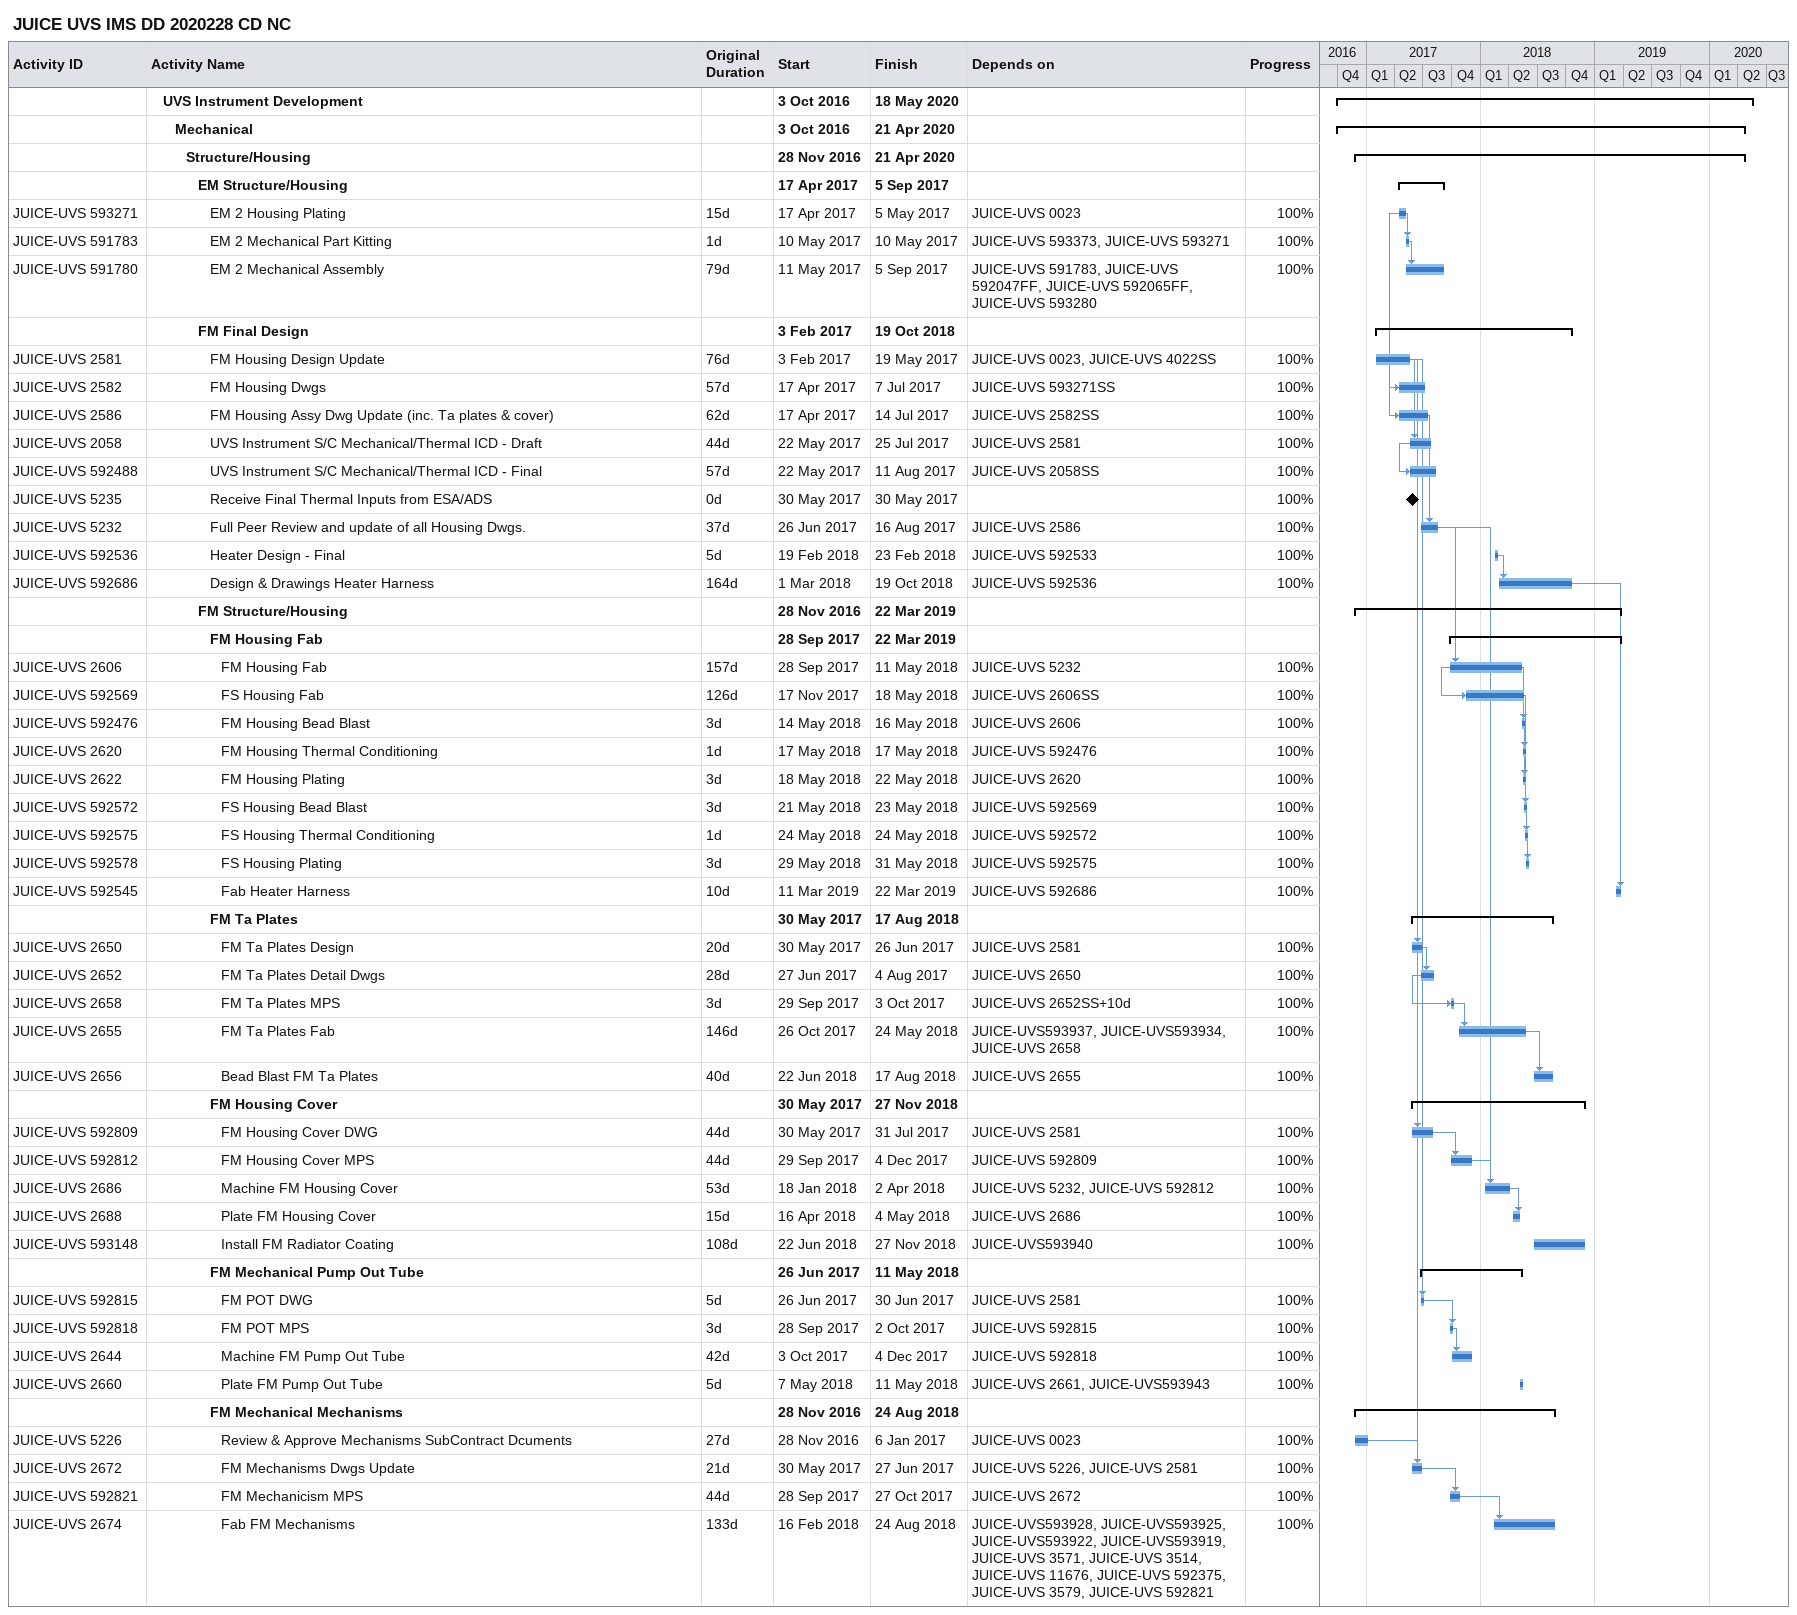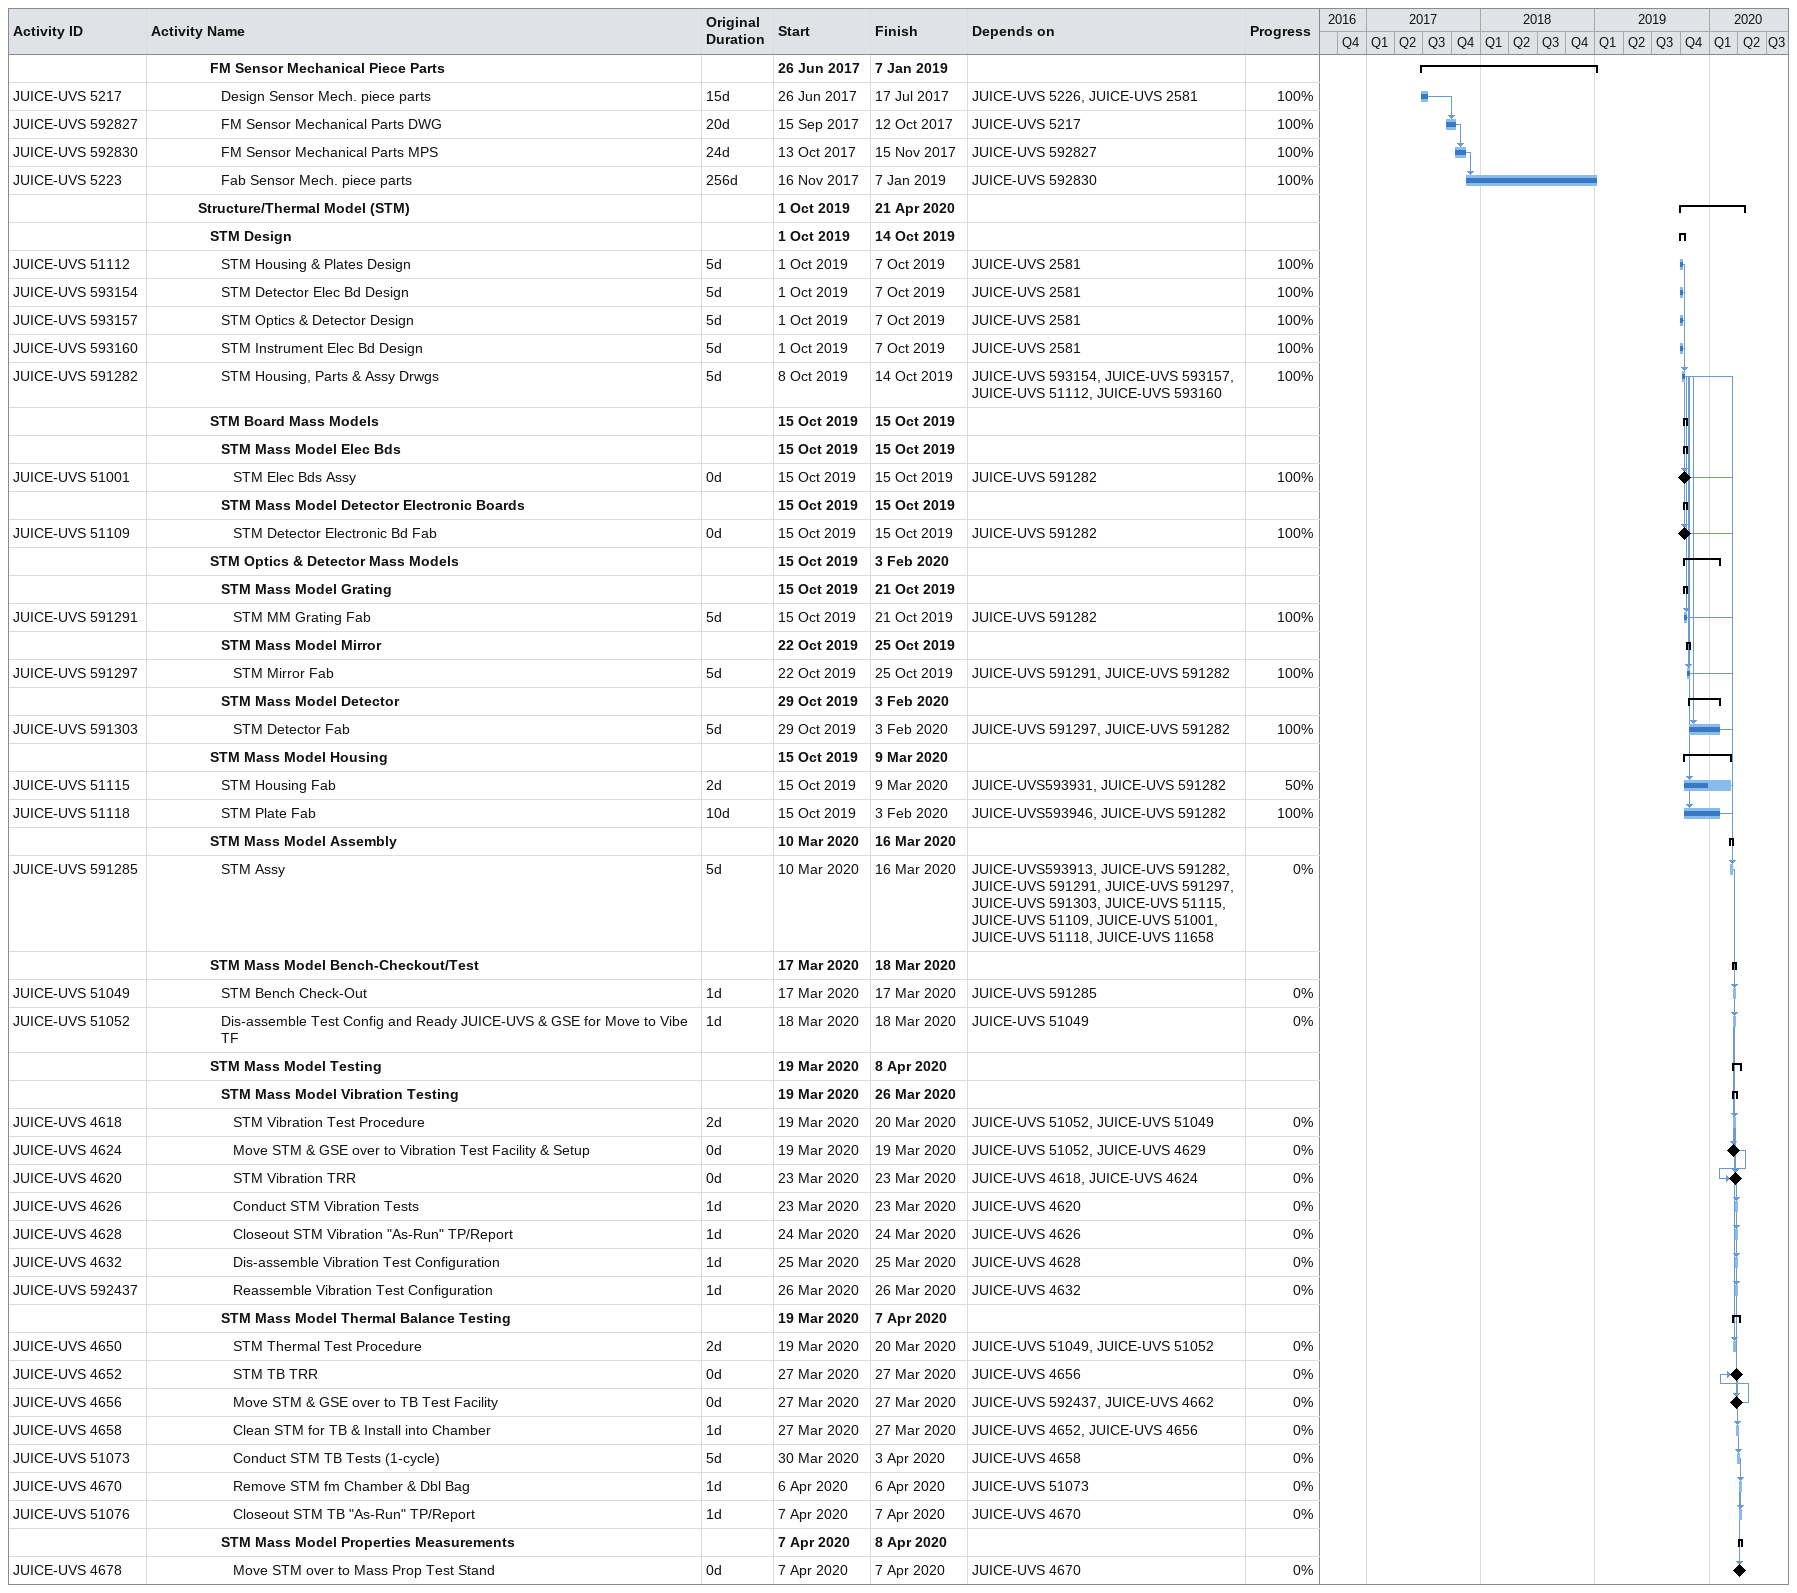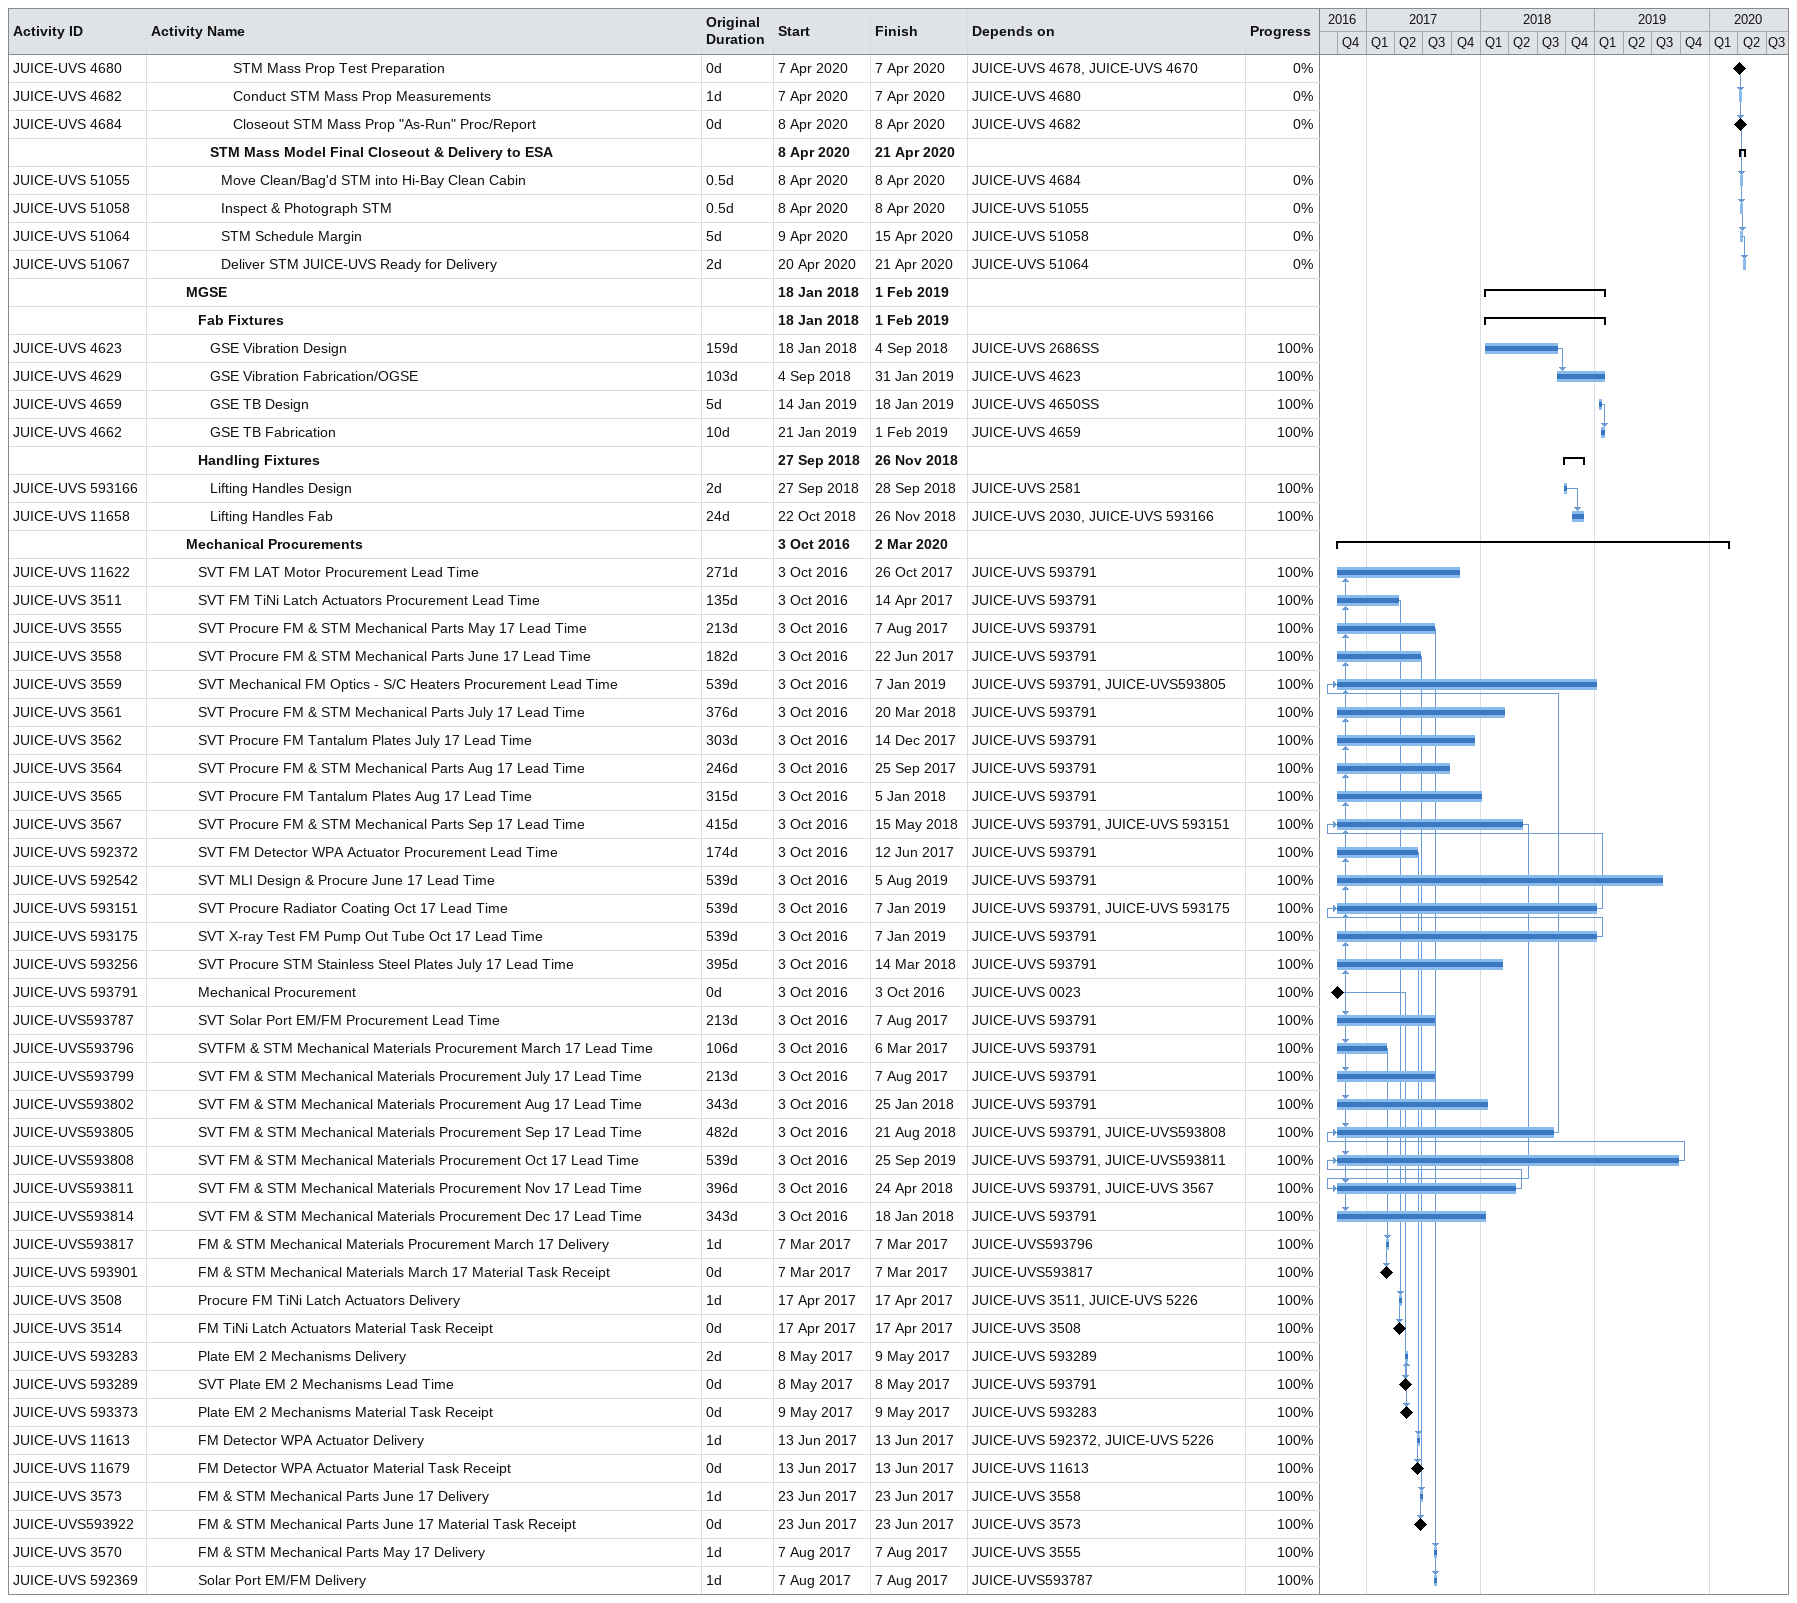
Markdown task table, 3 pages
JUICE UVS IMS DD 2020228 CD NC

| ID | Level | Task | Original duration | Start | Finish | Predecessors | % complete |
|---|---|---|---|---|---|---|---|
|  | 2 | **UVS Instrument Development** |  | 2016-10-03 | 2020-05-18 |  |  |
|  | 3 | **Mechanical** |  | 2016-10-03 | 2020-04-21 |  |  |
|  | 4 | **Structure/Housing** |  | 2016-11-28 | 2020-04-21 |  |  |
|  | 5 | **EM Structure/Housing** |  | 2017-04-17 | 2017-09-05 |  |  |
| JUICE-UVS 593271 | 6 | EM 2 Housing Plating | 15d | 2017-04-17 | 2017-05-05 | JUICE-UVS 0023 | 100 |
| JUICE-UVS 591783 | 6 | EM 2 Mechanical Part Kitting | 1d | 2017-05-10 | 2017-05-10 | JUICE-UVS 593373, JUICE-UVS 593271 | 100 |
| JUICE-UVS 591780 | 6 | EM 2 Mechanical Assembly | 79d | 2017-05-11 | 2017-09-05 | JUICE-UVS 591783, JUICE-UVS 592047FF, JUICE-UVS 592065FF, JUICE-UVS 593280 | 100 |
|  | 5 | **FM Final Design** |  | 2017-02-03 | 2018-10-19 |  |  |
| JUICE-UVS 2581 | 6 | FM Housing Design Update | 76d | 2017-02-03 | 2017-05-19 | JUICE-UVS 0023, JUICE-UVS 4022SS | 100 |
| JUICE-UVS 2582 | 6 | FM Housing Dwgs | 57d | 2017-04-17 | 2017-07-07 | JUICE-UVS 593271SS | 100 |
| JUICE-UVS 2586 | 6 | FM Housing Assy Dwg Update (inc. Ta plates & cover) | 62d | 2017-04-17 | 2017-07-14 | JUICE-UVS 2582SS | 100 |
| JUICE-UVS 2058 | 6 | UVS Instrument S/C Mechanical/Thermal ICD - Draft | 44d | 2017-05-22 | 2017-07-25 | JUICE-UVS 2581 | 100 |
| JUICE-UVS 592488 | 6 | UVS Instrument S/C Mechanical/Thermal ICD - Final | 57d | 2017-05-22 | 2017-08-11 | JUICE-UVS 2058SS | 100 |
| JUICE-UVS 5235 | 6 | Receive Final Thermal Inputs from ESA/ADS | 0d | 2017-05-30 | 2017-05-30 |  | 100 |
| JUICE-UVS 5232 | 6 | Full Peer Review and update of all Housing Dwgs. | 37d | 2017-06-26 | 2017-08-16 | JUICE-UVS 2586 | 100 |
| JUICE-UVS 592536 | 6 | Heater Design - Final | 5d | 2018-02-19 | 2018-02-23 | JUICE-UVS 592533 | 100 |
| JUICE-UVS 592686 | 6 | Design & Drawings Heater Harness | 164d | 2018-03-01 | 2018-10-19 | JUICE-UVS 592536 | 100 |
|  | 5 | **FM Structure/Housing** |  | 2016-11-28 | 2019-03-22 |  |  |
|  | 6 | **FM Housing Fab** |  | 2017-09-28 | 2019-03-22 |  |  |
| JUICE-UVS 2606 | 7 | FM Housing Fab | 157d | 2017-09-28 | 2018-05-11 | JUICE-UVS 5232 | 100 |
| JUICE-UVS 592569 | 7 | FS Housing Fab | 126d | 2017-11-17 | 2018-05-18 | JUICE-UVS 2606SS | 100 |
| JUICE-UVS 592476 | 7 | FM Housing Bead Blast | 3d | 2018-05-14 | 2018-05-16 | JUICE-UVS 2606 | 100 |
| JUICE-UVS 2620 | 7 | FM Housing Thermal Conditioning | 1d | 2018-05-17 | 2018-05-17 | JUICE-UVS 592476 | 100 |
| JUICE-UVS 2622 | 7 | FM Housing Plating | 3d | 2018-05-18 | 2018-05-22 | JUICE-UVS 2620 | 100 |
| JUICE-UVS 592572 | 7 | FS Housing Bead Blast | 3d | 2018-05-21 | 2018-05-23 | JUICE-UVS 592569 | 100 |
| JUICE-UVS 592575 | 7 | FS Housing Thermal Conditioning | 1d | 2018-05-24 | 2018-05-24 | JUICE-UVS 592572 | 100 |
| JUICE-UVS 592578 | 7 | FS Housing Plating | 3d | 2018-05-29 | 2018-05-31 | JUICE-UVS 592575 | 100 |
| JUICE-UVS 592545 | 7 | Fab Heater Harness | 10d | 2019-03-11 | 2019-03-22 | JUICE-UVS 592686 | 100 |
|  | 6 | **FM Ta Plates** |  | 2017-05-30 | 2018-08-17 |  |  |
| JUICE-UVS 2650 | 7 | FM Ta Plates Design | 20d | 2017-05-30 | 2017-06-26 | JUICE-UVS 2581 | 100 |
| JUICE-UVS 2652 | 7 | FM Ta Plates Detail Dwgs | 28d | 2017-06-27 | 2017-08-04 | JUICE-UVS 2650 | 100 |
| JUICE-UVS 2658 | 7 | FM Ta Plates MPS | 3d | 2017-09-29 | 2017-10-03 | JUICE-UVS 2652SS+10d | 100 |
| JUICE-UVS 2655 | 7 | FM Ta Plates Fab | 146d | 2017-10-26 | 2018-05-24 | JUICE-UVS593937, JUICE-UVS593934, JUICE-UVS 2658 | 100 |
| JUICE-UVS 2656 | 7 | Bead Blast FM Ta Plates | 40d | 2018-06-22 | 2018-08-17 | JUICE-UVS 2655 | 100 |
|  | 6 | **FM Housing Cover** |  | 2017-05-30 | 2018-11-27 |  |  |
| JUICE-UVS 592809 | 7 | FM Housing Cover DWG | 44d | 2017-05-30 | 2017-07-31 | JUICE-UVS 2581 | 100 |
| JUICE-UVS 592812 | 7 | FM Housing Cover MPS | 44d | 2017-09-29 | 2017-12-04 | JUICE-UVS 592809 | 100 |
| JUICE-UVS 2686 | 7 | Machine FM Housing Cover | 53d | 2018-01-18 | 2018-04-02 | JUICE-UVS 5232, JUICE-UVS 592812 | 100 |
| JUICE-UVS 2688 | 7 | Plate FM Housing Cover | 15d | 2018-04-16 | 2018-05-04 | JUICE-UVS 2686 | 100 |
| JUICE-UVS 593148 | 7 | Install FM Radiator Coating | 108d | 2018-06-22 | 2018-11-27 | JUICE-UVS593940 | 100 |
|  | 6 | **FM Mechanical Pump Out Tube** |  | 2017-06-26 | 2018-05-11 |  |  |
| JUICE-UVS 592815 | 7 | FM POT DWG | 5d | 2017-06-26 | 2017-06-30 | JUICE-UVS 2581 | 100 |
| JUICE-UVS 592818 | 7 | FM POT MPS | 3d | 2017-09-28 | 2017-10-02 | JUICE-UVS 592815 | 100 |
| JUICE-UVS 2644 | 7 | Machine FM Pump Out Tube | 42d | 2017-10-03 | 2017-12-04 | JUICE-UVS 592818 | 100 |
| JUICE-UVS 2660 | 7 | Plate FM Pump Out Tube | 5d | 2018-05-07 | 2018-05-11 | JUICE-UVS 2661, JUICE-UVS593943 | 100 |
|  | 6 | **FM Mechanical Mechanisms** |  | 2016-11-28 | 2018-08-24 |  |  |
| JUICE-UVS 5226 | 7 | Review & Approve Mechanisms SubContract Dcuments | 27d | 2016-11-28 | 2017-01-06 | JUICE-UVS 0023 | 100 |
| JUICE-UVS 2672 | 7 | FM Mechanisms Dwgs Update | 21d | 2017-05-30 | 2017-06-27 | JUICE-UVS 5226, JUICE-UVS 2581 | 100 |
| JUICE-UVS 592821 | 7 | FM Mechanicism MPS | 44d | 2017-09-28 | 2017-10-27 | JUICE-UVS 2672 | 100 |
| JUICE-UVS 2674 | 7 | Fab FM Mechanisms | 133d | 2018-02-16 | 2018-08-24 | JUICE-UVS593928, JUICE-UVS593925, JUICE-UVS593922, JUICE-UVS593919, JUICE-UVS 3571, JUICE-UVS 3514, JUICE-UVS 11676, JUICE-UVS 592375, JUICE-UVS 3579, JUICE-UVS 592821 | 100 |
|  | 6 | **FM Sensor Mechanical Piece Parts** |  | 2017-06-26 | 2019-01-07 |  |  |
| JUICE-UVS 5217 | 7 | Design Sensor Mech. piece parts | 15d | 2017-06-26 | 2017-07-17 | JUICE-UVS 5226, JUICE-UVS 2581 | 100 |
| JUICE-UVS 592827 | 7 | FM Sensor Mechanical Parts DWG | 20d | 2017-09-15 | 2017-10-12 | JUICE-UVS 5217 | 100 |
| JUICE-UVS 592830 | 7 | FM Sensor Mechanical Parts MPS | 24d | 2017-10-13 | 2017-11-15 | JUICE-UVS 592827 | 100 |
| JUICE-UVS 5223 | 7 | Fab Sensor Mech. piece parts | 256d | 2017-11-16 | 2019-01-07 | JUICE-UVS 592830 | 100 |
|  | 5 | **Structure/Thermal Model (STM)** |  | 2019-10-01 | 2020-04-21 |  |  |
|  | 6 | **STM Design** |  | 2019-10-01 | 2019-10-14 |  |  |
| JUICE-UVS 51112 | 7 | STM Housing & Plates Design | 5d | 2019-10-01 | 2019-10-07 | JUICE-UVS 2581 | 100 |
| JUICE-UVS 593154 | 7 | STM Detector Elec Bd Design | 5d | 2019-10-01 | 2019-10-07 | JUICE-UVS 2581 | 100 |
| JUICE-UVS 593157 | 7 | STM Optics & Detector Design | 5d | 2019-10-01 | 2019-10-07 | JUICE-UVS 2581 | 100 |
| JUICE-UVS 593160 | 7 | STM Instrument Elec Bd Design | 5d | 2019-10-01 | 2019-10-07 | JUICE-UVS 2581 | 100 |
| JUICE-UVS 591282 | 7 | STM Housing, Parts & Assy Drwgs | 5d | 2019-10-08 | 2019-10-14 | JUICE-UVS 593154, JUICE-UVS 593157, JUICE-UVS 51112, JUICE-UVS 593160 | 100 |
|  | 6 | **STM Board Mass Models** |  | 2019-10-15 | 2019-10-15 |  |  |
|  | 7 | **STM Mass Model Elec Bds** |  | 2019-10-15 | 2019-10-15 |  |  |
| JUICE-UVS 51001 | 8 | STM Elec Bds Assy | 0d | 2019-10-15 | 2019-10-15 | JUICE-UVS 591282 | 100 |
|  | 7 | **STM Mass Model Detector Electronic Boards** |  | 2019-10-15 | 2019-10-15 |  |  |
| JUICE-UVS 51109 | 8 | STM Detector Electronic Bd Fab | 0d | 2019-10-15 | 2019-10-15 | JUICE-UVS 591282 | 100 |
|  | 6 | **STM Optics & Detector Mass Models** |  | 2019-10-15 | 2020-02-03 |  |  |
|  | 7 | **STM Mass Model Grating** |  | 2019-10-15 | 2019-10-21 |  |  |
| JUICE-UVS 591291 | 8 | STM MM Grating Fab | 5d | 2019-10-15 | 2019-10-21 | JUICE-UVS 591282 | 100 |
|  | 7 | **STM Mass Model Mirror** |  | 2019-10-22 | 2019-10-25 |  |  |
| JUICE-UVS 591297 | 8 | STM Mirror Fab | 5d | 2019-10-22 | 2019-10-25 | JUICE-UVS 591291, JUICE-UVS 591282 | 100 |
|  | 7 | **STM Mass Model Detector** |  | 2019-10-29 | 2020-02-03 |  |  |
| JUICE-UVS 591303 | 8 | STM Detector Fab | 5d | 2019-10-29 | 2020-02-03 | JUICE-UVS 591297, JUICE-UVS 591282 | 100 |
|  | 6 | **STM Mass Model Housing** |  | 2019-10-15 | 2020-03-09 |  |  |
| JUICE-UVS 51115 | 7 | STM Housing Fab | 2d | 2019-10-15 | 2020-03-09 | JUICE-UVS593931, JUICE-UVS 591282 | 50 |
| JUICE-UVS 51118 | 7 | STM Plate Fab | 10d | 2019-10-15 | 2020-02-03 | JUICE-UVS593946, JUICE-UVS 591282 | 100 |
|  | 6 | **STM Mass Model Assembly** |  | 2020-03-10 | 2020-03-16 |  |  |
| JUICE-UVS 591285 | 7 | STM Assy | 5d | 2020-03-10 | 2020-03-16 | JUICE-UVS593913, JUICE-UVS 591282, JUICE-UVS 591291, JUICE-UVS 591297, JUICE-UVS 591303, JUICE-UVS 51115, JUICE-UVS 51109, JUICE-UVS 51001, JUICE-UVS 51118, JUICE-UVS 11658 | 0 |
|  | 6 | **STM Mass Model Bench-Checkout/Test** |  | 2020-03-17 | 2020-03-18 |  |  |
| JUICE-UVS 51049 | 7 | STM Bench Check-Out | 1d | 2020-03-17 | 2020-03-17 | JUICE-UVS 591285 | 0 |
| JUICE-UVS 51052 | 7 | Dis-assemble Test Config and Ready JUICE-UVS & GSE for Move to Vibe TF | 1d | 2020-03-18 | 2020-03-18 | JUICE-UVS 51049 | 0 |
|  | 6 | **STM Mass Model Testing** |  | 2020-03-19 | 2020-04-08 |  |  |
|  | 7 | **STM Mass Model Vibration Testing** |  | 2020-03-19 | 2020-03-26 |  |  |
| JUICE-UVS 4618 | 8 | STM Vibration Test Procedure | 2d | 2020-03-19 | 2020-03-20 | JUICE-UVS 51052, JUICE-UVS 51049 | 0 |
| JUICE-UVS 4624 | 8 | Move STM & GSE over to Vibration Test Facility & Setup | 0d | 2020-03-19 | 2020-03-19 | JUICE-UVS 51052, JUICE-UVS 4629 | 0 |
| JUICE-UVS 4620 | 8 | STM Vibration TRR | 0d | 2020-03-23 | 2020-03-23 | JUICE-UVS 4618, JUICE-UVS 4624 | 0 |
| JUICE-UVS 4626 | 8 | Conduct STM Vibration Tests | 1d | 2020-03-23 | 2020-03-23 | JUICE-UVS 4620 | 0 |
| JUICE-UVS 4628 | 8 | Closeout STM Vibration "As-Run" TP/Report | 1d | 2020-03-24 | 2020-03-24 | JUICE-UVS 4626 | 0 |
| JUICE-UVS 4632 | 8 | Dis-assemble Vibration Test Configuration | 1d | 2020-03-25 | 2020-03-25 | JUICE-UVS 4628 | 0 |
| JUICE-UVS 592437 | 8 | Reassemble Vibration Test Configuration | 1d | 2020-03-26 | 2020-03-26 | JUICE-UVS 4632 | 0 |
|  | 7 | **STM Mass Model Thermal Balance Testing** |  | 2020-03-19 | 2020-04-07 |  |  |
| JUICE-UVS 4650 | 8 | STM Thermal Test Procedure | 2d | 2020-03-19 | 2020-03-20 | JUICE-UVS 51049, JUICE-UVS 51052 | 0 |
| JUICE-UVS 4652 | 8 | STM TB TRR | 0d | 2020-03-27 | 2020-03-27 | JUICE-UVS 4656 | 0 |
| JUICE-UVS 4656 | 8 | Move STM & GSE over to TB Test Facility | 0d | 2020-03-27 | 2020-03-27 | JUICE-UVS 592437, JUICE-UVS 4662 | 0 |
| JUICE-UVS 4658 | 8 | Clean STM for TB & Install into Chamber | 1d | 2020-03-27 | 2020-03-27 | JUICE-UVS 4652, JUICE-UVS 4656 | 0 |
| JUICE-UVS 51073 | 8 | Conduct STM TB Tests (1-cycle) | 5d | 2020-03-30 | 2020-04-03 | JUICE-UVS 4658 | 0 |
| JUICE-UVS 4670 | 8 | Remove STM fm Chamber & Dbl Bag | 1d | 2020-04-06 | 2020-04-06 | JUICE-UVS 51073 | 0 |
| JUICE-UVS 51076 | 8 | Closeout STM TB "As-Run" TP/Report | 1d | 2020-04-07 | 2020-04-07 | JUICE-UVS 4670 | 0 |
|  | 7 | **STM Mass Model Properties Measurements** |  | 2020-04-07 | 2020-04-08 |  |  |
| JUICE-UVS 4678 | 8 | Move STM over to Mass Prop Test Stand | 0d | 2020-04-07 | 2020-04-07 | JUICE-UVS 4670 | 0 |
| JUICE-UVS 4680 | 8 | STM Mass Prop Test Preparation | 0d | 2020-04-07 | 2020-04-07 | JUICE-UVS 4678, JUICE-UVS 4670 | 0 |
| JUICE-UVS 4682 | 8 | Conduct STM Mass Prop Measurements | 1d | 2020-04-07 | 2020-04-07 | JUICE-UVS 4680 | 0 |
| JUICE-UVS 4684 | 8 | Closeout STM Mass Prop "As-Run" Proc/Report | 0d | 2020-04-08 | 2020-04-08 | JUICE-UVS 4682 | 0 |
|  | 6 | **STM Mass Model Final Closeout & Delivery to ESA** |  | 2020-04-08 | 2020-04-21 |  |  |
| JUICE-UVS 51055 | 7 | Move Clean/Bag'd STM into Hi-Bay Clean Cabin | 0.5d | 2020-04-08 | 2020-04-08 | JUICE-UVS 4684 | 0 |
| JUICE-UVS 51058 | 7 | Inspect & Photograph STM | 0.5d | 2020-04-08 | 2020-04-08 | JUICE-UVS 51055 | 0 |
| JUICE-UVS 51064 | 7 | STM Schedule Margin | 5d | 2020-04-09 | 2020-04-15 | JUICE-UVS 51058 | 0 |
| JUICE-UVS 51067 | 7 | Deliver STM JUICE-UVS Ready for Delivery | 2d | 2020-04-20 | 2020-04-21 | JUICE-UVS 51064 | 0 |
|  | 4 | **MGSE** |  | 2018-01-18 | 2019-02-01 |  |  |
|  | 5 | **Fab Fixtures** |  | 2018-01-18 | 2019-02-01 |  |  |
| JUICE-UVS 4623 | 6 | GSE Vibration Design | 159d | 2018-01-18 | 2018-09-04 | JUICE-UVS 2686SS | 100 |
| JUICE-UVS 4629 | 6 | GSE Vibration Fabrication/OGSE | 103d | 2018-09-04 | 2019-01-31 | JUICE-UVS 4623 | 100 |
| JUICE-UVS 4659 | 6 | GSE TB Design | 5d | 2019-01-14 | 2019-01-18 | JUICE-UVS 4650SS | 100 |
| JUICE-UVS 4662 | 6 | GSE TB Fabrication | 10d | 2019-01-21 | 2019-02-01 | JUICE-UVS 4659 | 100 |
|  | 5 | **Handling Fixtures** |  | 2018-09-27 | 2018-11-26 |  |  |
| JUICE-UVS 593166 | 6 | Lifting Handles Design | 2d | 2018-09-27 | 2018-09-28 | JUICE-UVS 2581 | 100 |
| JUICE-UVS 11658 | 6 | Lifting Handles Fab | 24d | 2018-10-22 | 2018-11-26 | JUICE-UVS 2030, JUICE-UVS 593166 | 100 |
|  | 4 | **Mechanical Procurements** |  | 2016-10-03 | 2020-03-02 |  |  |
| JUICE-UVS 11622 | 5 | SVT FM LAT Motor Procurement Lead Time | 271d | 2016-10-03 | 2017-10-26 | JUICE-UVS 593791 | 100 |
| JUICE-UVS 3511 | 5 | SVT FM TiNi Latch Actuators Procurement Lead Time | 135d | 2016-10-03 | 2017-04-14 | JUICE-UVS 593791 | 100 |
| JUICE-UVS 3555 | 5 | SVT Procure FM & STM Mechanical Parts May 17 Lead Time | 213d | 2016-10-03 | 2017-08-07 | JUICE-UVS 593791 | 100 |
| JUICE-UVS 3558 | 5 | SVT Procure FM & STM Mechanical Parts June 17 Lead Time | 182d | 2016-10-03 | 2017-06-22 | JUICE-UVS 593791 | 100 |
| JUICE-UVS 3559 | 5 | SVT Mechanical FM Optics - S/C Heaters Procurement Lead Time | 539d | 2016-10-03 | 2019-01-07 | JUICE-UVS 593791, JUICE-UVS593805 | 100 |
| JUICE-UVS 3561 | 5 | SVT Procure FM & STM Mechanical Parts July 17 Lead Time | 376d | 2016-10-03 | 2018-03-20 | JUICE-UVS 593791 | 100 |
| JUICE-UVS 3562 | 5 | SVT Procure FM Tantalum Plates July 17 Lead Time | 303d | 2016-10-03 | 2017-12-14 | JUICE-UVS 593791 | 100 |
| JUICE-UVS 3564 | 5 | SVT Procure FM & STM Mechanical Parts Aug 17 Lead Time | 246d | 2016-10-03 | 2017-09-25 | JUICE-UVS 593791 | 100 |
| JUICE-UVS 3565 | 5 | SVT Procure FM Tantalum Plates Aug 17 Lead Time | 315d | 2016-10-03 | 2018-01-05 | JUICE-UVS 593791 | 100 |
| JUICE-UVS 3567 | 5 | SVT Procure FM & STM Mechanical Parts Sep 17 Lead Time | 415d | 2016-10-03 | 2018-05-15 | JUICE-UVS 593791, JUICE-UVS 593151 | 100 |
| JUICE-UVS 592372 | 5 | SVT FM Detector WPA Actuator Procurement Lead Time | 174d | 2016-10-03 | 2017-06-12 | JUICE-UVS 593791 | 100 |
| JUICE-UVS 592542 | 5 | SVT MLI Design & Procure June 17 Lead Time | 539d | 2016-10-03 | 2019-08-05 | JUICE-UVS 593791 | 100 |
| JUICE-UVS 593151 | 5 | SVT Procure Radiator Coating Oct 17 Lead Time | 539d | 2016-10-03 | 2019-01-07 | JUICE-UVS 593791, JUICE-UVS 593175 | 100 |
| JUICE-UVS 593175 | 5 | SVT X-ray Test FM Pump Out Tube Oct 17 Lead Time | 539d | 2016-10-03 | 2019-01-07 | JUICE-UVS 593791 | 100 |
| JUICE-UVS 593256 | 5 | SVT Procure STM Stainless Steel Plates July 17 Lead Time | 395d | 2016-10-03 | 2018-03-14 | JUICE-UVS 593791 | 100 |
| JUICE-UVS 593791 | 5 | Mechanical Procurement | 0d | 2016-10-03 | 2016-10-03 | JUICE-UVS 0023 | 100 |
| JUICE-UVS593787 | 5 | SVT Solar Port EM/FM Procurement Lead Time | 213d | 2016-10-03 | 2017-08-07 | JUICE-UVS 593791 | 100 |
| JUICE-UVS593796 | 5 | SVTFM & STM Mechanical Materials Procurement March 17 Lead Time | 106d | 2016-10-03 | 2017-03-06 | JUICE-UVS 593791 | 100 |
| JUICE-UVS593799 | 5 | SVT FM & STM Mechanical Materials Procurement July 17 Lead Time | 213d | 2016-10-03 | 2017-08-07 | JUICE-UVS 593791 | 100 |
| JUICE-UVS593802 | 5 | SVT FM & STM Mechanical Materials Procurement Aug 17 Lead Time | 343d | 2016-10-03 | 2018-01-25 | JUICE-UVS 593791 | 100 |
| JUICE-UVS593805 | 5 | SVT FM & STM Mechanical Materials Procurement Sep 17 Lead Time | 482d | 2016-10-03 | 2018-08-21 | JUICE-UVS 593791, JUICE-UVS593808 | 100 |
| JUICE-UVS593808 | 5 | SVT FM & STM Mechanical Materials Procurement Oct 17 Lead Time | 539d | 2016-10-03 | 2019-09-25 | JUICE-UVS 593791, JUICE-UVS593811 | 100 |
| JUICE-UVS593811 | 5 | SVT FM & STM Mechanical Materials Procurement Nov 17 Lead Time | 396d | 2016-10-03 | 2018-04-24 | JUICE-UVS 593791, JUICE-UVS 3567 | 100 |
| JUICE-UVS593814 | 5 | SVT FM & STM Mechanical Materials Procurement Dec 17 Lead Time | 343d | 2016-10-03 | 2018-01-18 | JUICE-UVS 593791 | 100 |
| JUICE-UVS593817 | 5 | FM & STM Mechanical Materials Procurement March 17 Delivery | 1d | 2017-03-07 | 2017-03-07 | JUICE-UVS593796 | 100 |
| JUICE-UVS 593901 | 5 | FM & STM Mechanical Materials March 17 Material Task Receipt | 0d | 2017-03-07 | 2017-03-07 | JUICE-UVS593817 | 100 |
| JUICE-UVS 3508 | 5 | Procure FM TiNi Latch Actuators Delivery | 1d | 2017-04-17 | 2017-04-17 | JUICE-UVS 3511, JUICE-UVS 5226 | 100 |
| JUICE-UVS 3514 | 5 | FM TiNi Latch Actuators Material Task Receipt | 0d | 2017-04-17 | 2017-04-17 | JUICE-UVS 3508 | 100 |
| JUICE-UVS 593283 | 5 | Plate EM 2 Mechanisms Delivery | 2d | 2017-05-08 | 2017-05-09 | JUICE-UVS 593289 | 100 |
| JUICE-UVS 593289 | 5 | SVT Plate EM 2 Mechanisms Lead Time | 0d | 2017-05-08 | 2017-05-08 | JUICE-UVS 593791 | 100 |
| JUICE-UVS 593373 | 5 | Plate EM 2 Mechanisms Material Task Receipt | 0d | 2017-05-09 | 2017-05-09 | JUICE-UVS 593283 | 100 |
| JUICE-UVS 11613 | 5 | FM Detector WPA Actuator Delivery | 1d | 2017-06-13 | 2017-06-13 | JUICE-UVS 592372, JUICE-UVS 5226 | 100 |
| JUICE-UVS 11679 | 5 | FM Detector WPA Actuator Material Task Receipt | 0d | 2017-06-13 | 2017-06-13 | JUICE-UVS 11613 | 100 |
| JUICE-UVS 3573 | 5 | FM & STM Mechanical Parts June 17 Delivery | 1d | 2017-06-23 | 2017-06-23 | JUICE-UVS 3558 | 100 |
| JUICE-UVS593922 | 5 | FM & STM Mechanical Parts June 17 Material Task Receipt | 0d | 2017-06-23 | 2017-06-23 | JUICE-UVS 3573 | 100 |
| JUICE-UVS 3570 | 5 | FM & STM Mechanical Parts May 17 Delivery | 1d | 2017-08-07 | 2017-08-07 | JUICE-UVS 3555 | 100 |
| JUICE-UVS 592369 | 5 | Solar Port EM/FM Delivery | 1d | 2017-08-07 | 2017-08-07 | JUICE-UVS593787 | 100 |
